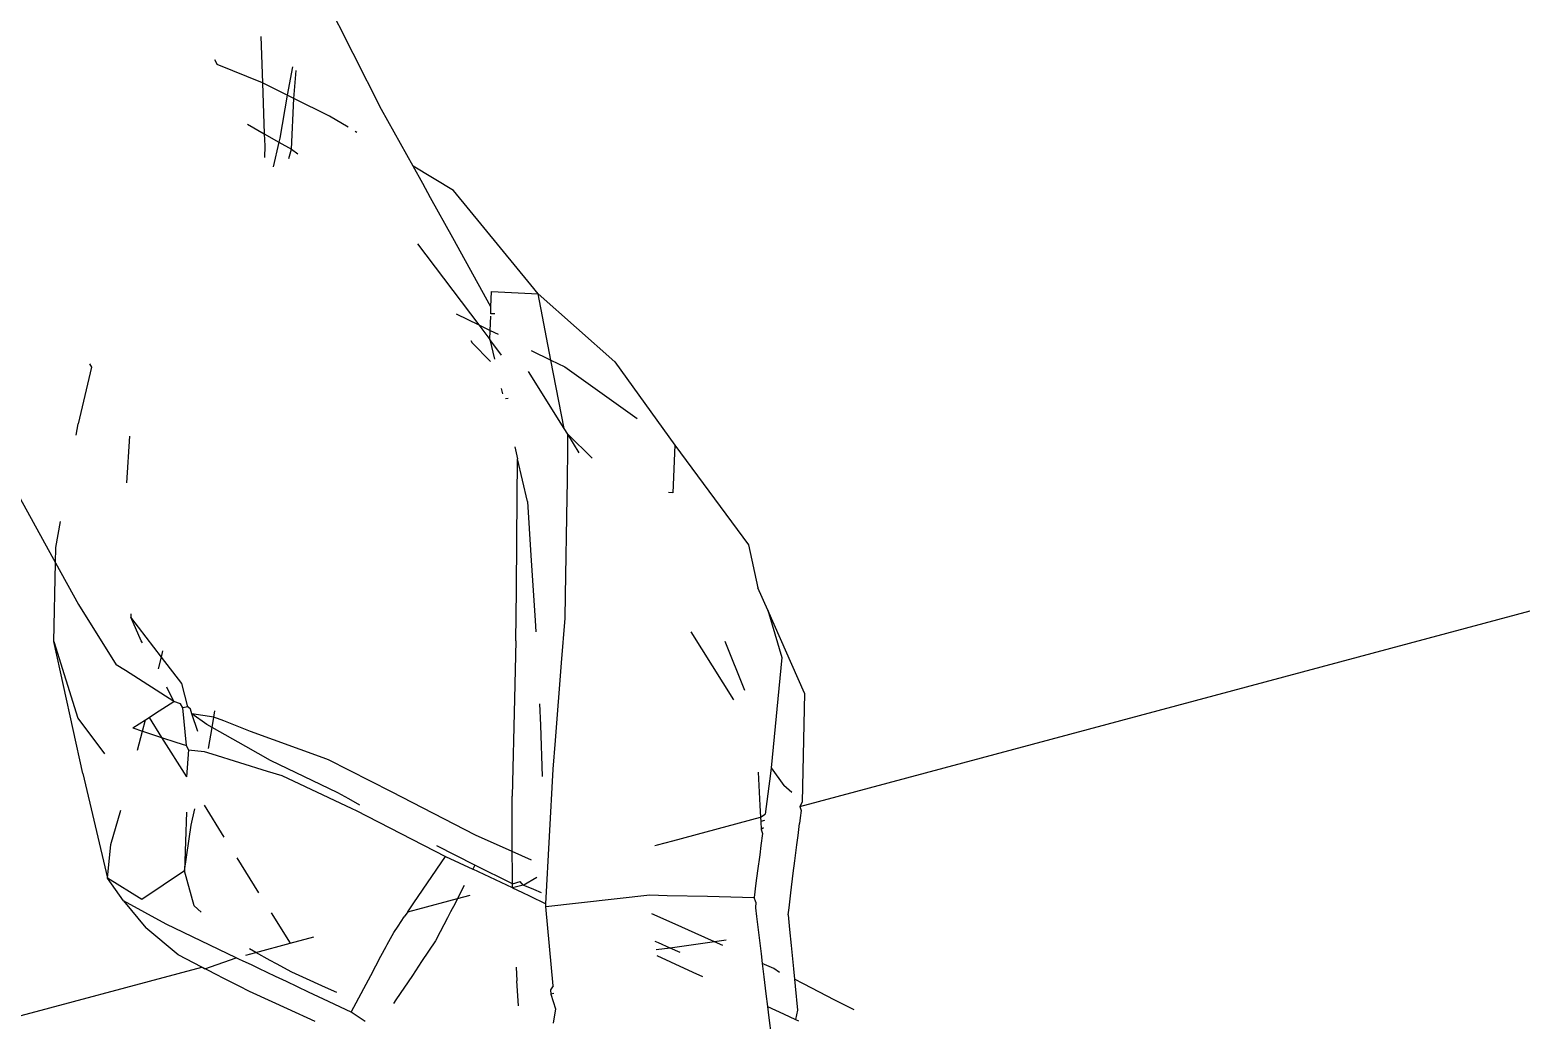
# Model space of a CAD drawing. Header units: inches. Extents: x 3324238 to 135265466, y -1036581 to 20094598.
# Drawn here: x 3354727.518 to 3354728.229, y -519088.252 to -519087.78 of the extents above; entities that cross this region are included whole.
import ezdxf

# ---------------------------------------------------------------- set-up
doc = ezdxf.new("R2010")
doc.units = ezdxf.units.IN
doc.header["$MEASUREMENT"] = 0

msp = doc.modelspace()

# ---------------------------------------------------------------- linework, layer by layer
for p, q in [((3354727.88508, -519088.15049, 0.00267), (3354731.41157, -519087.20551, 0.00267)), ((3354727.6855, -519087.81795, 0.00267), (3354727.64859, -519087.74523, 0.00267)), ((3354727.62787, -519087.78317, 0.00267), (3354727.62867, -519087.80536, 0.00267)), ((3354727.60584, -519087.79409, 0.00267), (3354727.60708, -519087.79651, 0.00267)), ((3354727.62867, -519087.80536, 0.00267), (3354727.60708, -519087.79651, 0.00267)), ((3354727.64294, -519087.79771, 0.00267), (3354727.64054, -519087.81121, 0.00267)), ((3354727.64364, -519087.81274, 0.00267), (3354727.64472, -519087.79945, 0.00267)), ((3354727.64054, -519087.81121, 0.00267), (3354727.62867, -519087.80536, 0.00267)), ((3354727.62867, -519087.80536, 0.00267), (3354727.62955, -519087.82956, 0.00267)), ((3354727.64054, -519087.81121, 0.00267), (3354727.6369, -519087.83169, 0.00267)), ((3354727.64364, -519087.81274, 0.00267), (3354727.64054, -519087.81121, 0.00267)), ((3354727.6425, -519087.83693, 0.00267), (3354727.64364, -519087.81274, 0.00267)), ((3354727.66064, -519087.82113, 0.00267), (3354727.64364, -519087.81274, 0.00267)), ((3354727.6695, -519087.82644, 0.00267), (3354727.66064, -519087.82113, 0.00267)), ((3354727.70053, -519087.84506, 0.00267), (3354727.6855, -519087.81795, 0.00267)), ((3354727.62152, -519087.82498, 0.00267), (3354727.62955, -519087.82956, 0.00267)), ((3354727.62955, -519087.82956, 0.00267), (3354727.62977, -519087.83541, 0.00267)), ((3354727.62955, -519087.82956, 0.00267), (3354727.63649, -519087.83351, 0.00267)), ((3354727.67378, -519087.82902, 0.00267), (3354727.67287, -519087.82847, 0.00267)), ((3354727.62977, -519087.83541, 0.00267), (3354727.62963, -519087.84095, 0.00267)), ((3354727.63649, -519087.83351, 0.00267), (3354727.63386, -519087.84536, 0.00267)), ((3354727.6369, -519087.83169, 0.00267), (3354727.63649, -519087.83351, 0.00267)), ((3354727.63649, -519087.83351, 0.00267), (3354727.6425, -519087.83693, 0.00267)), ((3354727.6413, -519087.84141, 0.00267), (3354727.6425, -519087.83693, 0.00267)), ((3354727.6425, -519087.83693, 0.00267), (3354727.64562, -519087.83912, 0.00267)), ((3354727.7199, -519087.85668, 0.00267), (3354727.70053, -519087.84506, 0.00267)), ((3354727.70513, -519087.85335, 0.00267), (3354727.70053, -519087.84506, 0.00267)), ((3354727.70887, -519087.8601, 0.00267), (3354727.70513, -519087.85335, 0.00267)), ((3354727.7568, -519087.9017, 0.00267), (3354727.7199, -519087.85668, 0.00267)), ((3354727.71947, -519087.87921, 0.00267), (3354727.70887, -519087.8601, 0.00267)), ((3354727.7377, -519087.91209, 0.00267), (3354727.71947, -519087.87921, 0.00267)), ((3354727.70263, -519087.88212, 0.00267), (3354727.73188, -519087.92067, 0.00267)), ((3354727.7377, -519087.91209, 0.00267), (3354727.73792, -519087.90481, 0.00267)), ((3354727.73792, -519087.90481, 0.00267), (3354727.76023, -519087.90589, 0.00267)), ((3354727.76023, -519087.90589, 0.00267), (3354727.7568, -519087.9017, 0.00267)), ((3354727.79673, -519087.93838, 0.00267), (3354727.76023, -519087.90589, 0.00267)), ((3354727.76631, -519087.9375, 0.00267), (3354727.76023, -519087.90589, 0.00267)), ((3354727.73761, -519087.91539, 0.00267), (3354727.7377, -519087.91209, 0.00267)), ((3354727.72108, -519087.91539, 0.00267), (3354727.73188, -519087.92067, 0.00267)), ((3354727.73188, -519087.92067, 0.00267), (3354727.73724, -519087.92774, 0.00267)), ((3354727.73188, -519087.92067, 0.00267), (3354727.73737, -519087.92336, 0.00267)), ((3354727.73737, -519087.92336, 0.00267), (3354727.73757, -519087.91659, 0.00267)), ((3354727.73959, -519087.91548, 0.00267), (3354727.73761, -519087.91539, 0.00267)), ((3354727.72813, -519087.9281, 0.00267), (3354727.72876, -519087.92923, 0.00267)), ((3354727.7375, -519087.93824, 0.00267), (3354727.72876, -519087.92923, 0.00267)), ((3354727.73724, -519087.92774, 0.00267), (3354727.73737, -519087.92336, 0.00267)), ((3354727.74268, -519087.9352, 0.00267), (3354727.73724, -519087.92774, 0.00267)), ((3354727.73724, -519087.92774, 0.00267), (3354727.73941, -519087.93712, 0.00267)), ((3354727.73737, -519087.92336, 0.00267), (3354727.74111, -519087.92518, 0.00267)), ((3354727.47266, -519087.93093, 0.00267), (3354727.52996, -519088.03424, 0.00267)), ((3354727.75686, -519087.93288, 0.00267), (3354727.76631, -519087.9375, 0.00267)), ((3354727.54707, -519087.94091, 0.00267), (3354727.54076, -519087.96791, 0.00267)), ((3354727.54619, -519087.93933, 0.00267), (3354727.54707, -519087.94091, 0.00267)), ((3354727.77258, -519087.97009, 0.00267), (3354727.7556, -519087.94293, 0.00267)), ((3354727.76631, -519087.9375, 0.00267), (3354727.77294, -519087.94074, 0.00267)), ((3354727.77258, -519087.97009, 0.00267), (3354727.76631, -519087.9375, 0.00267)), ((3354727.77294, -519087.94074, 0.00267), (3354727.80752, -519087.96534, 0.00267)), ((3354727.79673, -519087.93838, 0.00267), (3354727.82546, -519087.9781, 0.00267)), ((3354727.74264, -519087.95109, 0.00267), (3354727.74321, -519087.95356, 0.00267)), ((3354727.74459, -519087.95576, 0.00267), (3354727.74588, -519087.95564, 0.00267)), ((3354727.53979, -519087.97332, 0.00267), (3354727.54076, -519087.96791, 0.00267)), ((3354727.77432, -519087.97288, 0.00267), (3354727.77258, -519087.97009, 0.00267)), ((3354727.56526, -519087.97372, 0.00267), (3354727.56388, -519087.9961, 0.00267)), ((3354727.74906, -519087.97887, 0.00267), (3354727.75041, -519087.98453, 0.00267)), ((3354727.77432, -519087.97288, 0.00267), (3354727.78604, -519087.98424, 0.00267)), ((3354727.77985, -519087.98172, 0.00267), (3354727.77432, -519087.97288, 0.00267)), ((3354727.77439, -519087.9795, 0.00267), (3354727.77432, -519087.97288, 0.00267)), ((3354727.82546, -519087.9781, 0.00267), (3354727.82448, -519088.00084, 0.00267)), ((3354727.82546, -519087.9781, 0.00267), (3354727.86058, -519088.0257, 0.00267)), ((3354727.75006, -519088.0231, 0.00267), (3354727.75041, -519087.98453, 0.00267)), ((3354727.75509, -519088.00495, 0.00267), (3354727.75041, -519087.98453, 0.00267)), ((3354727.77415, -519087.99534, 0.00267), (3354727.77439, -519087.9795, 0.00267)), ((3354727.77403, -519088.00286, 0.00267), (3354727.77415, -519087.99534, 0.00267)), ((3354727.75509, -519088.00495, 0.00267), (3354727.75676, -519088.03073, 0.00267)), ((3354727.77332, -519088.04959, 0.00267), (3354727.77403, -519088.00286, 0.00267)), ((3354727.82448, -519088.00084, 0.00267), (3354727.82236, -519088.00072, 0.00267)), ((3354727.53012, -519088.02685, 0.00267), (3354727.53237, -519088.01442, 0.00267)), ((3354727.52996, -519088.03424, 0.00267), (3354727.53012, -519088.02685, 0.00267)), ((3354727.74985, -519088.04735, 0.00267), (3354727.75006, -519088.0231, 0.00267)), ((3354727.86058, -519088.0257, 0.00267), (3354727.86506, -519088.04609, 0.00267)), ((3354727.52914, -519088.0718, 0.00267), (3354727.52996, -519088.03424, 0.00267)), ((3354727.52996, -519088.03424, 0.00267), (3354727.54096, -519088.05408, 0.00267)), ((3354727.75676, -519088.03073, 0.00267), (3354727.75877, -519088.06163, 0.00267)), ((3354727.74963, -519088.07142, 0.00267), (3354727.74985, -519088.04735, 0.00267)), ((3354727.77316, -519088.06067, 0.00267), (3354727.77332, -519088.04959, 0.00267)), ((3354727.86976, -519088.05675, 0.00267), (3354727.86506, -519088.04609, 0.00267)), ((3354727.54096, -519088.05408, 0.00267), (3354727.55896, -519088.08287, 0.00267)), ((3354727.88724, -519088.09633, 0.00267), (3354727.86976, -519088.05675, 0.00267)), ((3354727.86976, -519088.05675, 0.00267), (3354727.87643, -519088.07929, 0.00267)), ((3354727.56582, -519088.0585, 0.00267), (3354727.56594, -519088.06013, 0.00267)), ((3354727.57081, -519088.07138, 0.00267), (3354727.56594, -519088.06013, 0.00267)), ((3354727.58053, -519088.07913, 0.00267), (3354727.56594, -519088.06013, 0.00267)), ((3354727.75877, -519088.06163, 0.00267), (3354727.75913, -519088.06708, 0.00267)), ((3354727.77143, -519088.08188, 0.00267), (3354727.77316, -519088.06067, 0.00267)), ((3354727.57143, -519088.07237, 0.00267), (3354727.57081, -519088.07138, 0.00267)), ((3354727.74963, -519088.07142, 0.00267), (3354727.74893, -519088.09906, 0.00267)), ((3354727.8535, -519088.09954, 0.00267), (3354727.83324, -519088.06713, 0.00267)), ((3354727.84921, -519088.07163, 0.00267), (3354727.85869, -519088.09495, 0.00267)), ((3354727.52914, -519088.0718, 0.00267), (3354727.54066, -519088.10821, 0.00267)), ((3354727.54295, -519088.13469, 0.00267), (3354727.52914, -519088.0718, 0.00267)), ((3354727.58053, -519088.07913, 0.00267), (3354727.58123, -519088.07624, 0.00267)), ((3354727.56327, -519088.0856, 0.00267), (3354727.55896, -519088.08287, 0.00267)), ((3354727.58643, -519088.10027, 0.00267), (3354727.56327, -519088.0856, 0.00267)), ((3354727.57915, -519088.08473, 0.00267), (3354727.58053, -519088.07913, 0.00267)), ((3354727.59021, -519088.09173, 0.00267), (3354727.58053, -519088.07913, 0.00267)), ((3354727.76841, -519088.11892, 0.00267), (3354727.77143, -519088.08188, 0.00267)), ((3354727.87643, -519088.07929, 0.00267), (3354727.87138, -519088.1319, 0.00267)), ((3354727.59305, -519088.10287, 0.00267), (3354727.59021, -519088.09173, 0.00267)), ((3354727.58643, -519088.10027, 0.00267), (3354727.58299, -519088.09358, 0.00267)), ((3354727.74893, -519088.09906, 0.00267), (3354727.74775, -519088.14554, 0.00267)), ((3354727.88724, -519088.09633, 0.00267), (3354727.88615, -519088.14835, 0.00267)), ((3354727.57462, -519088.10792, 0.00267), (3354727.57767, -519088.10595, 0.00267)), ((3354727.57767, -519088.10595, 0.00267), (3354727.58643, -519088.10027, 0.00267)), ((3354727.58966, -519088.10153, 0.00267), (3354727.58643, -519088.10027, 0.00267)), ((3354727.59076, -519088.10329, 0.00267), (3354727.58966, -519088.10153, 0.00267)), ((3354727.59305, -519088.10287, 0.00267), (3354727.59076, -519088.10329, 0.00267)), ((3354727.59246, -519088.12138, 0.00267), (3354727.59076, -519088.10329, 0.00267)), ((3354727.59429, -519088.10401, 0.00267), (3354727.59305, -519088.10287, 0.00267)), ((3354727.59505, -519088.10629, 0.00267), (3354727.59429, -519088.10401, 0.00267)), ((3354727.60213, -519088.11124, 0.00267), (3354727.59505, -519088.10629, 0.00267)), ((3354727.5978, -519088.11457, 0.00267), (3354727.59505, -519088.10629, 0.00267)), ((3354727.60552, -519088.10776, 0.00267), (3354727.59505, -519088.10629, 0.00267)), ((3354727.60552, -519088.10776, 0.00267), (3354727.60604, -519088.10481, 0.00267)), ((3354727.76093, -519088.10149, 0.00267), (3354727.76126, -519088.11163, 0.00267)), ((3354727.54066, -519088.10821, 0.00267), (3354727.55331, -519088.12528, 0.00267)), ((3354727.56692, -519088.11291, 0.00267), (3354727.57289, -519088.10905, 0.00267)), ((3354727.56692, -519088.11291, 0.00267), (3354727.57147, -519088.11442, 0.00267)), ((3354727.56906, -519088.12353, 0.00267), (3354727.57147, -519088.11442, 0.00267)), ((3354727.57147, -519088.11442, 0.00267), (3354727.57289, -519088.10905, 0.00267)), ((3354727.57147, -519088.11442, 0.00267), (3354727.58057, -519088.11744, 0.00267)), ((3354727.57289, -519088.10905, 0.00267), (3354727.57462, -519088.10792, 0.00267)), ((3354727.57462, -519088.10792, 0.00267), (3354727.58057, -519088.11744, 0.00267)), ((3354727.60467, -519088.11267, 0.00267), (3354727.60213, -519088.11124, 0.00267)), ((3354727.60291, -519088.12274, 0.00267), (3354727.60467, -519088.11267, 0.00267)), ((3354727.60467, -519088.11267, 0.00267), (3354727.60552, -519088.10776, 0.00267)), ((3354727.62076, -519088.12177, 0.00267), (3354727.60467, -519088.11267, 0.00267)), ((3354727.61019, -519088.10959, 0.00267), (3354727.60552, -519088.10776, 0.00267)), ((3354727.623, -519088.11461, 0.00267), (3354727.61019, -519088.10959, 0.00267)), ((3354727.76126, -519088.11163, 0.00267), (3354727.76205, -519088.13606, 0.00267)), ((3354727.58057, -519088.11744, 0.00267), (3354727.59238, -519088.13633, 0.00267)), ((3354727.58057, -519088.11744, 0.00267), (3354727.58741, -519088.11971, 0.00267)), ((3354727.58741, -519088.11971, 0.00267), (3354727.59246, -519088.12138, 0.00267)), ((3354727.59335, -519088.12344, 0.00267), (3354727.59246, -519088.12138, 0.00267)), ((3354727.65771, -519088.12722, 0.00267), (3354727.623, -519088.11461, 0.00267)), ((3354727.7673, -519088.13257, 0.00267), (3354727.76841, -519088.11892, 0.00267)), ((3354727.59304, -519088.12765, 0.00267), (3354727.59238, -519088.13633, 0.00267)), ((3354727.59335, -519088.12344, 0.00267), (3354727.59304, -519088.12765, 0.00267)), ((3354727.59335, -519088.12344, 0.00267), (3354727.60093, -519088.12419, 0.00267)), ((3354727.60093, -519088.12419, 0.00267), (3354727.60452, -519088.12531, 0.00267)), ((3354727.60452, -519088.12531, 0.00267), (3354727.63101, -519088.13356, 0.00267)), ((3354727.63258, -519088.12844, 0.00267), (3354727.62076, -519088.12177, 0.00267)), ((3354727.66466, -519088.14384, 0.00267), (3354727.63258, -519088.12844, 0.00267)), ((3354727.66022, -519088.12813, 0.00267), (3354727.65771, -519088.12722, 0.00267)), ((3354727.69021, -519088.14339, 0.00267), (3354727.66022, -519088.12813, 0.00267)), ((3354727.54295, -519088.13469, 0.00267), (3354727.55473, -519088.18466, 0.00267)), ((3354727.63101, -519088.13356, 0.00267), (3354727.63786, -519088.13569, 0.00267)), ((3354727.63786, -519088.13569, 0.00267), (3354727.67131, -519088.1513, 0.00267)), ((3354727.76388, -519088.19676, 0.00267), (3354727.7673, -519088.13257, 0.00267)), ((3354727.8651, -519088.13397, 0.00267), (3354727.86596, -519088.14992, 0.00267)), ((3354727.87112, -519088.13462, 0.00267), (3354727.86853, -519088.15402, 0.00267)), ((3354727.87138, -519088.1319, 0.00267), (3354727.87112, -519088.13462, 0.00267)), ((3354727.87138, -519088.1319, 0.00267), (3354727.87741, -519088.14036, 0.00267)), ((3354727.88116, -519088.14379, 0.00267), (3354727.87741, -519088.14036, 0.00267)), ((3354727.60082, -519088.14984, 0.00267), (3354727.61029, -519088.16499, 0.00267)), ((3354727.66996, -519088.14682, 0.00267), (3354727.66466, -519088.14384, 0.00267)), ((3354727.67511, -519088.14971, 0.00267), (3354727.66996, -519088.14682, 0.00267)), ((3354727.73031, -519088.16413, 0.00267), (3354727.69021, -519088.14339, 0.00267)), ((3354727.74781, -519088.15771, 0.00267), (3354727.74775, -519088.14554, 0.00267)), ((3354727.86596, -519088.14992, 0.00267), (3354727.86633, -519088.15551, 0.00267)), ((3354727.88615, -519088.14835, 0.00267), (3354727.88508, -519088.15049, 0.00267)), ((3354727.5563, -519088.16861, 0.00267), (3354727.56114, -519088.15216, 0.00267)), ((3354727.59237, -519088.15307, 0.00267), (3354727.59143, -519088.18116, 0.00267)), ((3354727.59461, -519088.15934, 0.00267), (3354727.59645, -519088.15151, 0.00267)), ((3354727.67131, -519088.1513, 0.00267), (3354727.67345, -519088.15239, 0.00267)), ((3354727.67345, -519088.15239, 0.00267), (3354727.71605, -519088.1742, 0.00267)), ((3354727.82447, -519088.16673, 0.00267), (3354727.86633, -519088.15551, 0.00267)), ((3354727.86633, -519088.15551, 0.00267), (3354727.86853, -519088.15402, 0.00267)), ((3354727.86633, -519088.15551, 0.00267), (3354727.86637, -519088.15753, 0.00267)), ((3354727.86812, -519088.15706, 0.00267), (3354727.86637, -519088.15753, 0.00267)), ((3354727.88522, -519088.15587, 0.00267), (3354727.88489, -519088.15857, 0.00267)), ((3354727.88508, -519088.15049, 0.00267), (3354727.88566, -519088.15236, 0.00267)), ((3354727.88566, -519088.15236, 0.00267), (3354727.88522, -519088.15587, 0.00267)), ((3354727.59143, -519088.18116, 0.00267), (3354727.59461, -519088.15934, 0.00267)), ((3354727.74788, -519088.17192, 0.00267), (3354727.73031, -519088.16413, 0.00267)), ((3354727.74788, -519088.17192, 0.00267), (3354727.74781, -519088.15771, 0.00267)), ((3354727.86637, -519088.15753, 0.00267), (3354727.86658, -519088.16138, 0.00267)), ((3354727.86729, -519088.16329, 0.00267), (3354727.86652, -519088.16904, 0.00267)), ((3354727.86765, -519088.16059, 0.00267), (3354727.86658, -519088.16138, 0.00267)), ((3354727.86658, -519088.16138, 0.00267), (3354727.86729, -519088.16329, 0.00267)), ((3354727.88418, -519088.16428, 0.00267), (3354727.88489, -519088.15857, 0.00267)), ((3354727.55473, -519088.18466, 0.00267), (3354727.5563, -519088.16861, 0.00267)), ((3354727.72999, -519088.17836, 0.00267), (3354727.71188, -519088.16923, 0.00267)), ((3354727.81589, -519088.16903, 0.00267), (3354727.81722, -519088.16867, 0.00267)), ((3354727.81722, -519088.16867, 0.00267), (3354727.82447, -519088.16673, 0.00267)), ((3354727.86652, -519088.16904, 0.00267), (3354727.86593, -519088.17341, 0.00267)), ((3354727.88268, -519088.17636, 0.00267), (3354727.88363, -519088.16866, 0.00267)), ((3354727.88363, -519088.16866, 0.00267), (3354727.88418, -519088.16428, 0.00267)), ((3354727.61652, -519088.17494, 0.00267), (3354727.62687, -519088.19151, 0.00267)), ((3354727.70093, -519088.19636, 0.00267), (3354727.71605, -519088.1742, 0.00267)), ((3354727.71605, -519088.1742, 0.00267), (3354727.72899, -519088.1803, 0.00267)), ((3354727.72999, -519088.17836, 0.00267), (3354727.72899, -519088.1803, 0.00267)), ((3354727.74796, -519088.18723, 0.00267), (3354727.72999, -519088.17836, 0.00267)), ((3354727.75705, -519088.17598, 0.00267), (3354727.74788, -519088.17192, 0.00267)), ((3354727.74793, -519088.1824, 0.00267), (3354727.74788, -519088.17192, 0.00267)), ((3354727.86593, -519088.17341, 0.00267), (3354727.8649, -519088.18116, 0.00267)), ((3354727.88194, -519088.18224, 0.00267), (3354727.88268, -519088.17636, 0.00267)), ((3354727.57117, -519088.19471, 0.00267), (3354727.55473, -519088.18466, 0.00267)), ((3354727.56246, -519088.19536, 0.00267), (3354727.55473, -519088.18466, 0.00267)), ((3354727.59143, -519088.18116, 0.00267), (3354727.57117, -519088.19471, 0.00267)), ((3354727.59616, -519088.19775, 0.00267), (3354727.59143, -519088.18116, 0.00267)), ((3354727.74797, -519088.18925, 0.00267), (3354727.72899, -519088.1803, 0.00267)), ((3354727.74796, -519088.18723, 0.00267), (3354727.74793, -519088.1824, 0.00267)), ((3354727.753, -519088.1879, 0.00267), (3354727.75953, -519088.18413, 0.00267)), ((3354727.8649, -519088.18116, 0.00267), (3354727.86411, -519088.18702, 0.00267)), ((3354727.88078, -519088.19164, 0.00267), (3354727.88194, -519088.18224, 0.00267)), ((3354727.72493, -519088.18815, 0.00267), (3354727.72177, -519088.19425, 0.00267)), ((3354727.72177, -519088.19425, 0.00267), (3354727.72778, -519088.19264, 0.00267)), ((3354727.74796, -519088.18723, 0.00267), (3354727.75167, -519088.18623, 0.00267)), ((3354727.74797, -519088.18925, 0.00267), (3354727.74796, -519088.18723, 0.00267)), ((3354727.753, -519088.1879, 0.00267), (3354727.74797, -519088.18925, 0.00267)), ((3354727.74797, -519088.18925, 0.00267), (3354727.75271, -519088.19149, 0.00267)), ((3354727.753, -519088.1879, 0.00267), (3354727.75167, -519088.18623, 0.00267)), ((3354727.75271, -519088.19149, 0.00267), (3354727.75609, -519088.19309, 0.00267)), ((3354727.75814, -519088.19003, 0.00267), (3354727.753, -519088.1879, 0.00267)), ((3354727.7618, -519088.19155, 0.00267), (3354727.75814, -519088.19003, 0.00267)), ((3354727.76381, -519088.19812, 0.00267), (3354727.81348, -519088.19261, 0.00267)), ((3354727.81348, -519088.19261, 0.00267), (3354727.82176, -519088.1928, 0.00267)), ((3354727.86411, -519088.18702, 0.00267), (3354727.86321, -519088.19374, 0.00267)), ((3354727.87989, -519088.19879, 0.00267), (3354727.88078, -519088.19164, 0.00267)), ((3354727.58281, -519088.20653, 0.00267), (3354727.56246, -519088.19536, 0.00267)), ((3354727.56246, -519088.19536, 0.00267), (3354727.57307, -519088.20826, 0.00267)), ((3354727.59948, -519088.20085, 0.00267), (3354727.59616, -519088.19775, 0.00267)), ((3354727.69803, -519088.20061, 0.00267), (3354727.70093, -519088.19636, 0.00267)), ((3354727.69803, -519088.20061, 0.00267), (3354727.70279, -519088.19933, 0.00267)), ((3354727.70279, -519088.19933, 0.00267), (3354727.72177, -519088.19425, 0.00267)), ((3354727.72055, -519088.1966, 0.00267), (3354727.71842, -519088.20071, 0.00267)), ((3354727.72177, -519088.19425, 0.00267), (3354727.72055, -519088.1966, 0.00267)), ((3354727.75609, -519088.19309, 0.00267), (3354727.76388, -519088.19676, 0.00267)), ((3354727.76381, -519088.19812, 0.00267), (3354727.76388, -519088.19676, 0.00267)), ((3354727.76738, -519088.23595, 0.00267), (3354727.76381, -519088.19812, 0.00267)), ((3354727.82176, -519088.1928, 0.00267), (3354727.84093, -519088.19323, 0.00267)), ((3354727.84093, -519088.19323, 0.00267), (3354727.86321, -519088.19374, 0.00267)), ((3354727.86402, -519088.19611, 0.00267), (3354727.86321, -519088.19374, 0.00267)), ((3354727.86402, -519088.19611, 0.00267), (3354727.86383, -519088.1987, 0.00267)), ((3354727.86383, -519088.1987, 0.00267), (3354727.86435, -519088.20295, 0.00267)), ((3354727.87948, -519088.2021, 0.00267), (3354727.87989, -519088.19879, 0.00267)), ((3354727.61616, -519088.22255, 0.00267), (3354727.58281, -519088.20653, 0.00267)), ((3354727.63284, -519088.20106, 0.00267), (3354727.64195, -519088.21563, 0.00267)), ((3354727.69337, -519088.20744, 0.00267), (3354727.69634, -519088.20309, 0.00267)), ((3354727.69803, -519088.20061, 0.00267), (3354727.69634, -519088.20309, 0.00267)), ((3354727.71694, -519088.20358, 0.00267), (3354727.71348, -519088.21026, 0.00267)), ((3354727.71842, -519088.20071, 0.00267), (3354727.71694, -519088.20358, 0.00267)), ((3354727.82561, -519088.20655, 0.00267), (3354727.8145, -519088.20155, 0.00267)), ((3354727.83506, -519088.2108, 0.00267), (3354727.82561, -519088.20655, 0.00267)), ((3354727.86435, -519088.20295, 0.00267), (3354727.8656, -519088.21305, 0.00267)), ((3354727.87948, -519088.2021, 0.00267), (3354727.88016, -519088.20911, 0.00267)), ((3354727.58851, -519088.22123, 0.00267), (3354727.57307, -519088.20826, 0.00267)), ((3354727.64195, -519088.21563, 0.00267), (3354727.65318, -519088.21263, 0.00267)), ((3354727.68814, -519088.2163, 0.00267), (3354727.69133, -519088.21044, 0.00267)), ((3354727.69133, -519088.21044, 0.00267), (3354727.69337, -519088.20744, 0.00267)), ((3354727.71348, -519088.21026, 0.00267), (3354727.71128, -519088.21452, 0.00267)), ((3354727.84428, -519088.21495, 0.00267), (3354727.83506, -519088.2108, 0.00267)), ((3354727.8656, -519088.21305, 0.00267), (3354727.86653, -519088.22062, 0.00267)), ((3354727.88016, -519088.20911, 0.00267), (3354727.88091, -519088.21677, 0.00267)), ((3354727.62074, -519088.22132, 0.00267), (3354727.62554, -519088.22003, 0.00267)), ((3354727.62554, -519088.22003, 0.00267), (3354727.62251, -519088.21836, 0.00267)), ((3354727.62554, -519088.22003, 0.00267), (3354727.64195, -519088.21563, 0.00267)), ((3354727.63244, -519088.22382, 0.00267), (3354727.62554, -519088.22003, 0.00267)), ((3354727.6852, -519088.22184, 0.00267), (3354727.68765, -519088.21722, 0.00267)), ((3354727.68765, -519088.21722, 0.00267), (3354727.68814, -519088.2163, 0.00267)), ((3354727.71128, -519088.21452, 0.00267), (3354727.7046, -519088.22441, 0.00267)), ((3354727.81766, -519088.21546, 0.00267), (3354727.816, -519088.21473, 0.00267)), ((3354727.8232, -519088.2179, 0.00267), (3354727.81647, -519088.21884, 0.00267)), ((3354727.8232, -519088.2179, 0.00267), (3354727.81766, -519088.21546, 0.00267)), ((3354727.84428, -519088.21495, 0.00267), (3354727.8232, -519088.2179, 0.00267)), ((3354727.828, -519088.22001, 0.00267), (3354727.8232, -519088.2179, 0.00267)), ((3354727.84992, -519088.21416, 0.00267), (3354727.84428, -519088.21495, 0.00267)), ((3354727.84825, -519088.21674, 0.00267), (3354727.84428, -519088.21495, 0.00267)), ((3354727.86653, -519088.22062, 0.00267), (3354727.8671, -519088.22522, 0.00267)), ((3354727.88091, -519088.21677, 0.00267), (3354727.88198, -519088.22778, 0.00267)), ((3354724.84855, -519088.96416, 0.00267), (3354727.59969, -519088.22696, 0.00267)), ((3354727.59969, -519088.22696, 0.00267), (3354727.58851, -519088.22123, 0.00267)), ((3354727.59969, -519088.22696, 0.00267), (3354727.60126, -519088.22777, 0.00267)), ((3354727.60229, -519088.22829, 0.00267), (3354727.59969, -519088.22696, 0.00267)), ((3354727.60126, -519088.22777, 0.00267), (3354727.61616, -519088.22255, 0.00267)), ((3354727.6178, -519088.22333, 0.00267), (3354727.61616, -519088.22255, 0.00267)), ((3354727.61915, -519088.22398, 0.00267), (3354727.6178, -519088.22333, 0.00267)), ((3354727.62375, -519088.22616, 0.00267), (3354727.61915, -519088.22398, 0.00267)), ((3354727.62697, -519088.22769, 0.00267), (3354727.62375, -519088.22616, 0.00267)), ((3354727.63487, -519088.23143, 0.00267), (3354727.62697, -519088.22769, 0.00267)), ((3354727.63537, -519088.22543, 0.00267), (3354727.63244, -519088.22382, 0.00267)), ((3354727.64266, -519088.22944, 0.00267), (3354727.63537, -519088.22543, 0.00267)), ((3354727.68036, -519088.23096, 0.00267), (3354727.6852, -519088.22184, 0.00267)), ((3354727.7046, -519088.22441, 0.00267), (3354727.70019, -519088.23095, 0.00267)), ((3354727.74969, -519088.22707, 0.00267), (3354727.75011, -519088.23357, 0.00267)), ((3354727.81677, -519088.22142, 0.00267), (3354727.82338, -519088.22447, 0.00267)), ((3354727.82338, -519088.22447, 0.00267), (3354727.83395, -519088.22935, 0.00267)), ((3354727.87268, -519088.22773, 0.00267), (3354727.8671, -519088.22522, 0.00267)), ((3354727.8671, -519088.22522, 0.00267), (3354727.86789, -519088.23159, 0.00267)), ((3354727.87537, -519088.22957, 0.00267), (3354727.87268, -519088.22773, 0.00267)), ((3354727.88198, -519088.22778, 0.00267), (3354727.88246, -519088.23277, 0.00267)), ((3354727.60694, -519088.23068, 0.00267), (3354727.60229, -519088.22829, 0.00267)), ((3354727.60999, -519088.23223, 0.00267), (3354727.60694, -519088.23068, 0.00267)), ((3354727.61754, -519088.2361, 0.00267), (3354727.60999, -519088.23223, 0.00267)), ((3354727.64011, -519088.23392, 0.00267), (3354727.63487, -519088.23143, 0.00267)), ((3354727.65073, -519088.23895, 0.00267), (3354727.64011, -519088.23392, 0.00267)), ((3354727.64792, -519088.23182, 0.00267), (3354727.64266, -519088.22944, 0.00267)), ((3354727.65882, -519088.23677, 0.00267), (3354727.64792, -519088.23182, 0.00267)), ((3354727.67707, -519088.23714, 0.00267), (3354727.68036, -519088.23096, 0.00267)), ((3354727.70019, -519088.23095, 0.00267), (3354727.69235, -519088.24257, 0.00267)), ((3354727.75087, -519088.24546, 0.00267), (3354727.75011, -519088.23357, 0.00267)), ((3354727.83395, -519088.22935, 0.00267), (3354727.83863, -519088.23152, 0.00267)), ((3354727.86789, -519088.23159, 0.00267), (3354727.8689, -519088.23979, 0.00267)), ((3354727.88678, -519088.235, 0.00267), (3354727.88246, -519088.23277, 0.00267)), ((3354727.88246, -519088.23277, 0.00267), (3354727.88278, -519088.23607, 0.00267)), ((3354727.90173, -519088.24271, 0.00267), (3354727.88678, -519088.235, 0.00267)), ((3354727.62243, -519088.23861, 0.00267), (3354727.61754, -519088.2361, 0.00267)), ((3354727.63338, -519088.24363, 0.00267), (3354727.62243, -519088.23861, 0.00267)), ((3354727.6578, -519088.2423, 0.00267), (3354727.65073, -519088.23895, 0.00267)), ((3354727.67101, -519088.24856, 0.00267), (3354727.6578, -519088.2423, 0.00267)), ((3354727.6641, -519088.23916, 0.00267), (3354727.65882, -519088.23677, 0.00267)), ((3354727.67101, -519088.24856, 0.00267), (3354727.67707, -519088.23714, 0.00267)), ((3354727.76738, -519088.23595, 0.00267), (3354727.76613, -519088.23779, 0.00267)), ((3354727.76613, -519088.23779, 0.00267), (3354727.7663, -519088.23992, 0.00267)), ((3354727.76772, -519088.23953, 0.00267), (3354727.7663, -519088.23992, 0.00267)), ((3354727.7663, -519088.23992, 0.00267), (3354727.76842, -519088.24691, 0.00267)), ((3354727.8689, -519088.23979, 0.00267), (3354727.86965, -519088.24586, 0.00267)), ((3354727.88278, -519088.23607, 0.00267), (3354727.8839, -519088.24754, 0.00267)), ((3354727.64056, -519088.24692, 0.00267), (3354727.63338, -519088.24363, 0.00267)), ((3354727.65379, -519088.25299, 0.00267), (3354727.64056, -519088.24692, 0.00267)), ((3354727.67769, -519088.25297, 0.00267), (3354727.67101, -519088.24856, 0.00267)), ((3354727.69235, -519088.24257, 0.00267), (3354727.69116, -519088.24433, 0.00267)), ((3354727.76842, -519088.24691, 0.00267), (3354727.76741, -519088.25373, 0.00267)), ((3354727.86965, -519088.24586, 0.00267), (3354727.87719, -519088.24936, 0.00267)), ((3354727.86965, -519088.24586, 0.00267), (3354727.87031, -519088.25122, 0.00267)), ((3354727.87719, -519088.24936, 0.00267), (3354727.88301, -519088.25206, 0.00267)), ((3354727.8839, -519088.24754, 0.00267), (3354727.88301, -519088.25206, 0.00267)), ((3354727.91092, -519088.24745, 0.00267), (3354727.90173, -519088.24271, 0.00267)), ((3354727.87031, -519088.25122, 0.00267), (3354727.87142, -519088.25971, 0.00267)), ((3354727.88301, -519088.25206, 0.00267), (3354727.8844, -519088.25271, 0.00267))]:
    msp.add_line(p, q)

doc.saveas('drawing.dxf')
